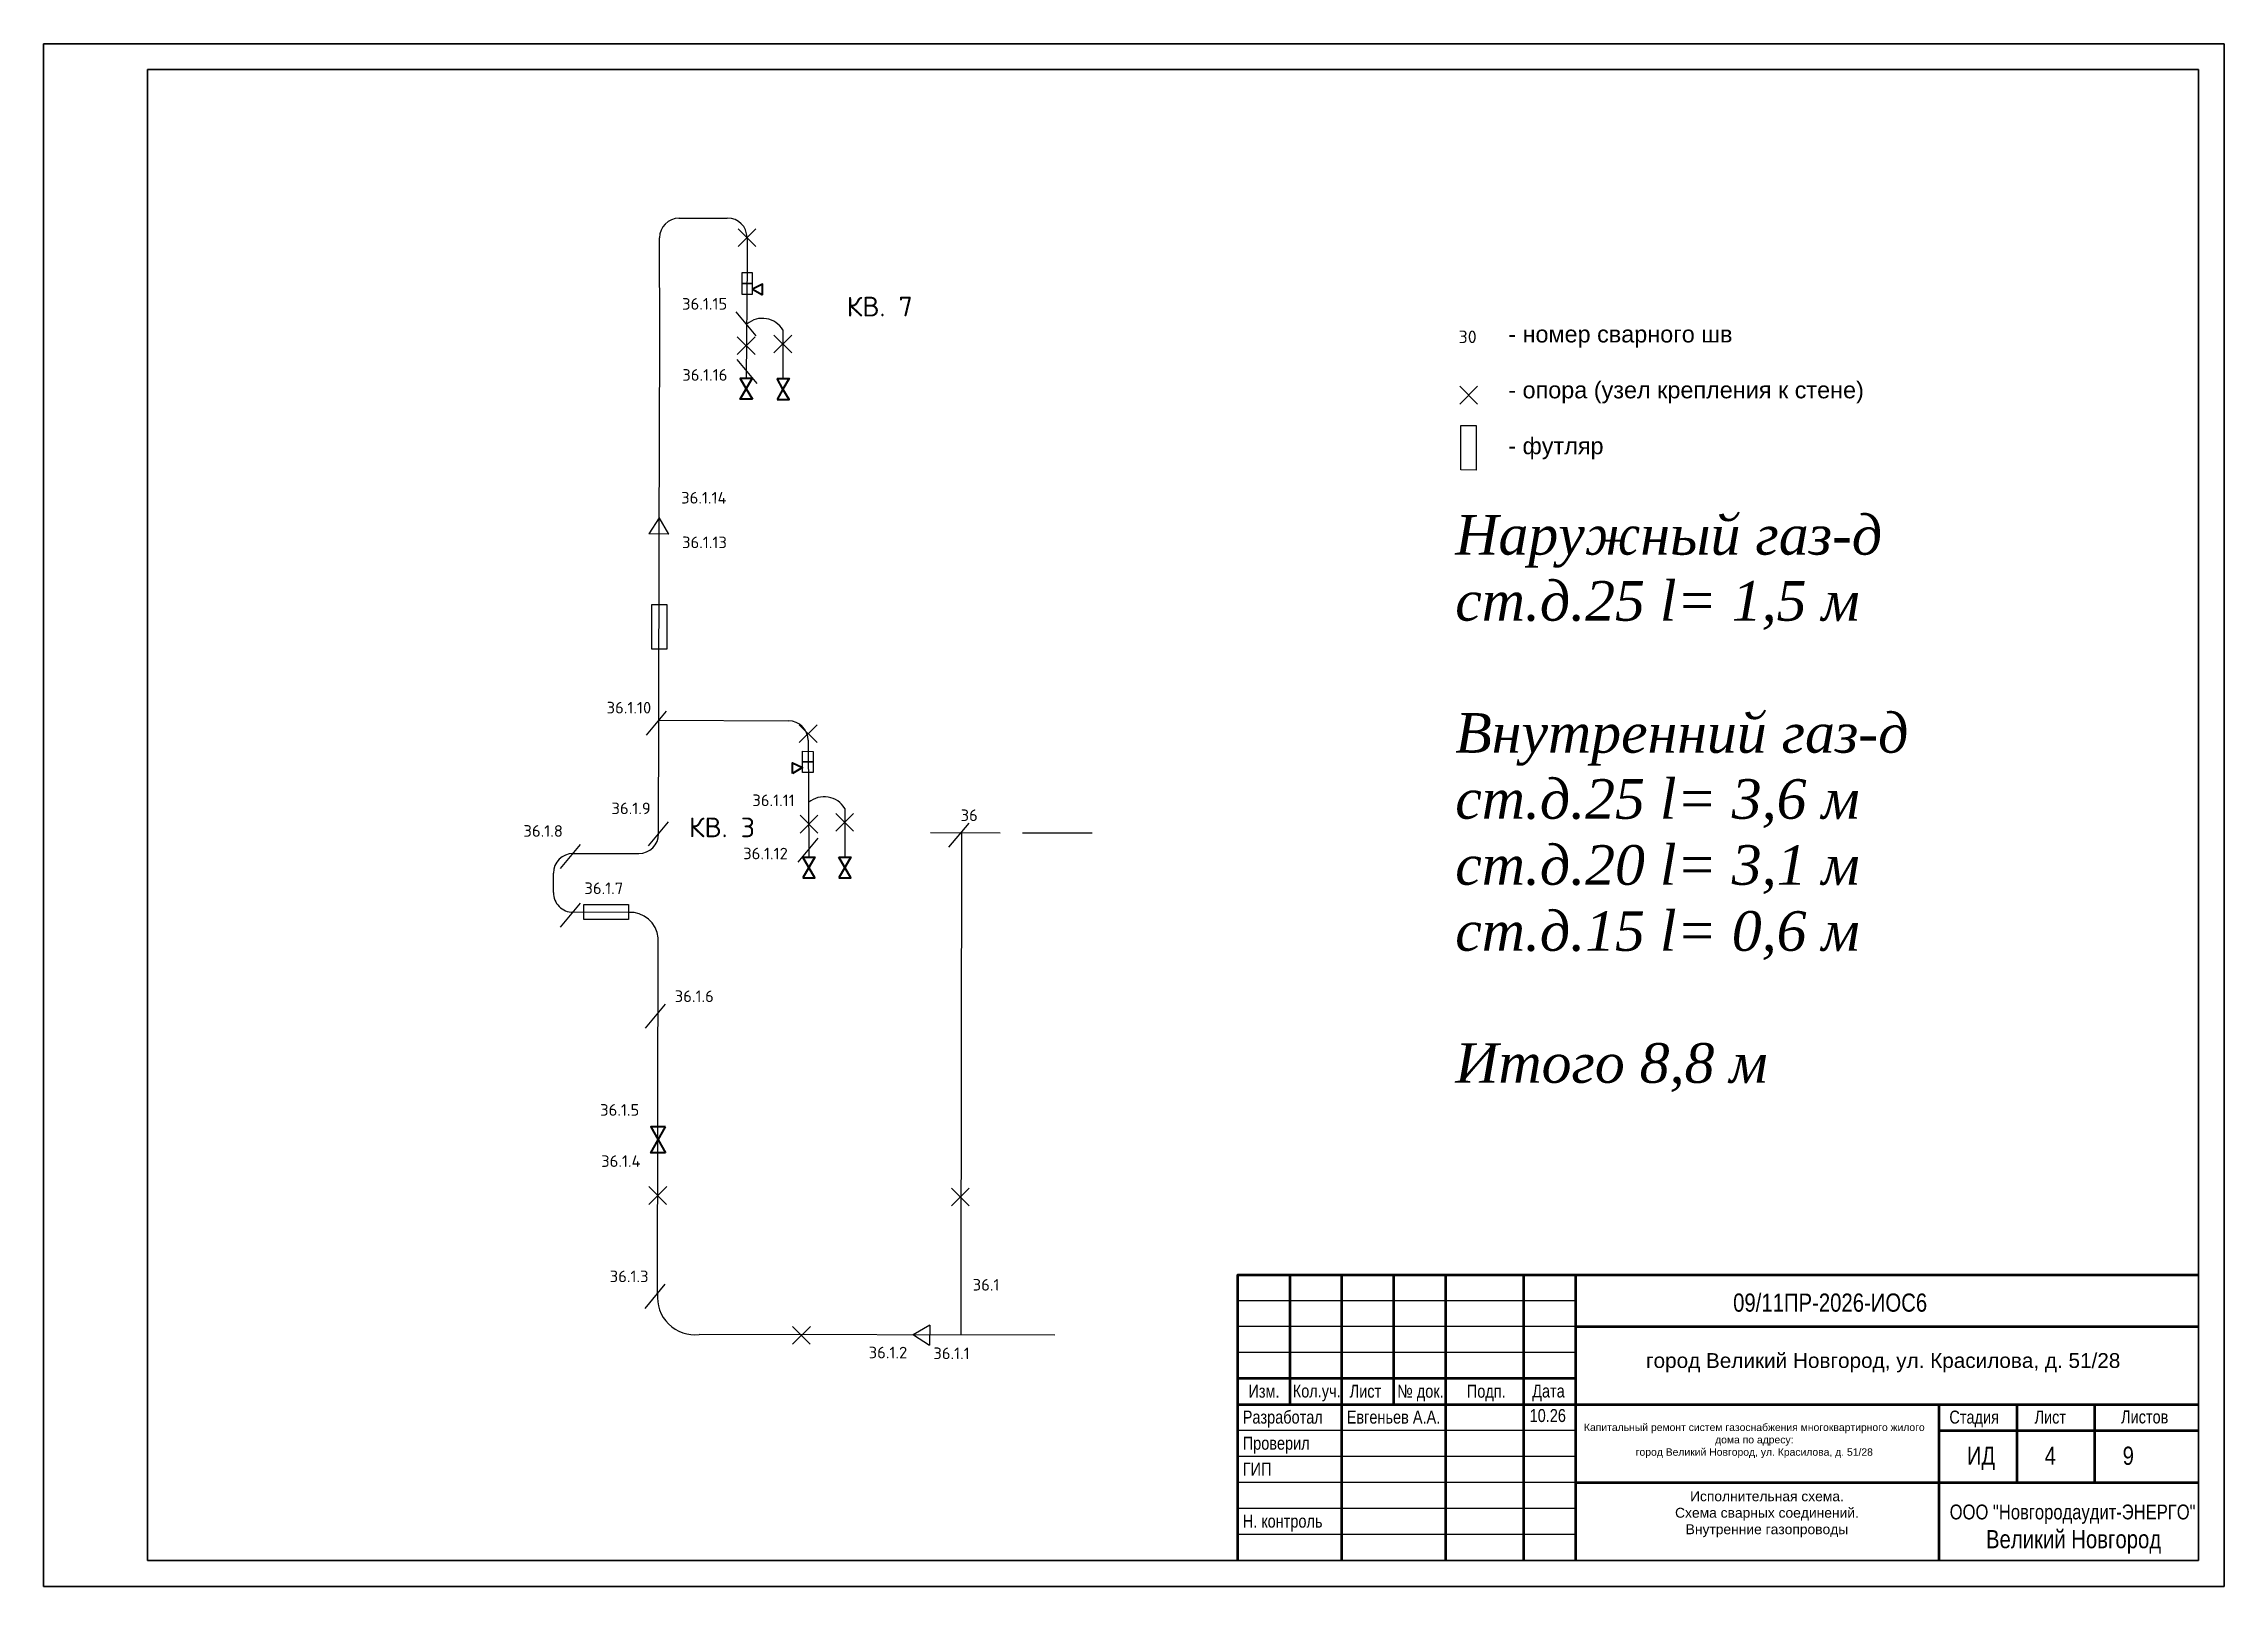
# Model space of a CAD drawing. Header units: inches. Extents: x -6029 to 5084, y 17021 to 24879.
import ezdxf
from ezdxf.enums import TextEntityAlignment as Align

# ---------------------------------------------------------------- set-up
doc = ezdxf.new("R2010")
doc.units = ezdxf.units.IN
doc.header["$MEASUREMENT"] = 0
doc.linetypes.add('ACAD_ISO02W100', pattern=[15, 12, -3])
doc.layers.get('0').update_dxf_attribs({"true_color": 0x000000})
for name, color, linetype, lineweight in [('анп Рамка жирная', 7, 'Continuous', 50), ('ГП_Таbлицы', 7, 'Continuous', 50), ('Трубы', 7, 'Continuous', 40)]:
    doc.layers.add(name, color=color, linetype=linetype, lineweight=lineweight)
doc.styles.add('ISO', font='arial.ttf')
doc.styles.add('PROFIL', font='simplex.shx')
doc.styles.get("Standard").update_dxf_attribs({"font": 'arial.ttf'})

msp = doc.modelspace()

# ---------------------------------------------------------------- linework, layer by layer
at = {"color": 18, "true_color": 0x000000}
for p, q in [((-2791, 23990), (-2545, 23991)), ((-2889, 23383), (-2890, 23890)), ((-2444, 23891), (-2444, 23768)), ((-2892, 22365), (-2889, 23383)), ((-2261, 23421), (-2262, 23174)), ((-2894, 21433), (-2892, 22365)), ((-2895, 20854), (-2894, 21433)), ((-2894, 21433), (-2233, 21430)), ((-1946, 20983), (-1946, 20737)), ((-1510, 20861), (-1154, 20860)), ((-1352, 20860), (-1355, 18504)), ((-1041, 20860), (-686, 20859)), ((-3331, 20754), (-2995, 20754)), ((-3431, 20555), (-3431, 20654)), ((-3049, 20454), (-3331, 20455)), ((-2900, 18514), (-2897, 20325)), ((-1355, 18504), (-1355, 18301)), ((-875, 18301), (-2688, 18303))]:
    msp.add_line(p, q, dxfattribs=at)
at = {"color": 0}
for p, q in [((-2399, 23846), (-2490, 23936)), ((-2399, 23936), (-2490, 23846)), ((-2444, 23768), (-2448, 23174)), ((-2397, 23391), (-2499, 23513)), ((-2403, 23296), (-2494, 23386)), ((-2403, 23386), (-2494, 23296)), ((-2216, 23305), (-2307, 23395)), ((-2216, 23395), (-2307, 23305)), ((-2393, 23148), (-2495, 23270)), ((1188, 23043), (1278, 23134)), ((1188, 23134), (1278, 23043)), ((-2892, 22464), (-2945, 22383)), ((-2842, 22381), (-2892, 22465)), ((-2842, 22381), (-2945, 22383)), ((-2957, 21357), (-2855, 21479)), ((-2178, 21410), (-2087, 21319)), ((-2178, 21319), (-2087, 21409)), ((-2133, 21331), (-2129, 20737)), ((-2946, 20793), (-2844, 20915)), ((-2174, 20858), (-2083, 20949)), ((-2174, 20949), (-2083, 20858)), ((-1991, 20867), (-1901, 20958)), ((-1991, 20958), (-1901, 20867)), ((-1415, 20786), (-1313, 20908)), ((-3394, 20678), (-3292, 20800)), ((-2184, 20710), (-2082, 20832)), ((-3394, 20379), (-3292, 20501)), ((-2961, 19865), (-2859, 19987)), ((-2944, 18966), (-2853, 19057)), ((-2944, 19057), (-2854, 18966)), ((-1403, 18959), (-1312, 19050)), ((-1403, 19050), (-1312, 18959)), ((-2964, 18437), (-2862, 18560)), ((-2212, 18254), (-2121, 18345)), ((-2212, 18345), (-2122, 18254)), ((-1513, 18352), (-1597, 18302)), ((-1513, 18352), (-1515, 18249)), ((-1596, 18302), (-1515, 18249))]:
    msp.add_line(p, q, dxfattribs=at)
for points in [[(-2416, 23712), (-2470, 23712), (-2470, 23658), (-2416, 23658)], [(-2416, 23658), (-2470, 23658), (-2470, 23604), (-2416, 23604)], [(1193, 22708), (1194, 22935), (1272, 22934), (1271, 22707)], [(-2930, 21795), (-2930, 22022), (-2852, 22022), (-2852, 21795)], [(-2161, 21275), (-2107, 21274), (-2107, 21221), (-2161, 21221)], [(-2161, 21221), (-2107, 21221), (-2107, 21167), (-2161, 21167)], [(-3049, 20417), (-3276, 20417), (-3276, 20495), (-3049, 20495)]]:
    msp.add_lwpolyline(points, close=True, dxfattribs=at)
at = {"color": 0, "lineweight": 40}
for points in [[(-2365, 23599), (-2365, 23654), (-2416, 23629)], [(-2418, 23174), (-2479, 23174), (-2448, 23121)], [(-2417, 23068), (-2479, 23068), (-2448, 23121)], [(-2291, 23173), (-2230, 23173), (-2261, 23120)], [(-2291, 23067), (-2230, 23067), (-2261, 23120)], [(-2212, 21161), (-2212, 21216), (-2162, 21192)], [(-2160, 20736), (-2098, 20736), (-2129, 20683)], [(-2160, 20630), (-2099, 20630), (-2129, 20683)], [(-1976, 20736), (-1915, 20736), (-1945, 20683)], [(-1976, 20630), (-1915, 20630), (-1945, 20683)], [(-2859, 19361), (-2935, 19361), (-2897, 19296)], [(-2859, 19230), (-2935, 19230), (-2897, 19296)]]:
    msp.add_lwpolyline(points, close=True, dxfattribs=at)
at = {"color": 18, "true_color": 0x000000}
for centre, radius, start, end in [((-2790, 23890), 100, 90.1262, 180.1262), ((-2544, 23891), 100, 0.1262, 90.1262), ((-2233, 21330), 100, 0.3825, 89.8738), ((-2995, 20854), 100, 270, 359.8367), ((-3331, 20654), 100, 90, 180), ((-3331, 20555), 100, 179.8738, 269.8738), ((-3039, 20311), 143, 5.3954, 93.765), ((-2709, 18494), 192, 174.3142, 276.3203)]:
    msp.add_arc(centre, radius, start, end, dxfattribs=at)
at = {"color": 0}
for centre in [(-2366, 23358), (-2051, 20921)]:
    msp.add_arc(centre, 122, 30.9646, 129.7435, dxfattribs=at)
at = {"layer": 'анп Рамка жирная', "color": 7, "lineweight": 30, "ltscale": 0.001}
for p, q in [((-6029, 24879), (5084, 24879)), ((-6029, 17021), (-6029, 24879)), ((5084, 24879), (-6029, 24879)), ((5084, 24879), (5084, 17021)), ((-5500, 17153), (-5500, 24747)), ((-5500, 24747), (4952, 24747)), ((4952, 24747), (4952, 17153)), ((4952, 17153), (-5500, 17153)), ((5084, 17021), (-6029, 17021))]:
    msp.add_line(p, q, dxfattribs=at)
at = {"layer": 'анп Рамка жирная', "color": 0, "lineweight": 30, "ltscale": 0.001}
msp.add_line((5084, 17021), (5084, 24879), dxfattribs=at)
at = {"layer": 'ГП_Таbлицы', "color": 7}
for p, q in [((322, 18608), (322, 17947)), ((586, 18608), (586, 17153)), ((851, 18608), (851, 17947)), ((1115, 18608), (1115, 17153)), ((1512, 18608), (1512, 17153)), ((1777, 18608), (1777, 17153)), ((1777, 18344), (4952, 18344)), ((1777, 18079), (57, 18079)), ((57, 17947), (4952, 17947)), ((3629, 17947), (3629, 17153)), ((4026, 17947), (4026, 17550)), ((4423, 17947), (4423, 17550)), ((3629, 17815), (4952, 17815)), ((1777, 17550), (4952, 17550))]:
    msp.add_line(p, q, dxfattribs=at)
at = {"layer": 'ГП_Таbлицы', "color": 7, "lineweight": -3}
for p, q in [((1777, 18476), (57, 18476)), ((1777, 18344), (57, 18344)), ((1777, 18212), (57, 18212)), ((1777, 17815), (57, 17815)), ((1777, 17682), (57, 17682)), ((1777, 17550), (57, 17550)), ((1777, 17418), (57, 17418)), ((1777, 17285), (57, 17285))]:
    msp.add_line(p, q, dxfattribs=at)
at = {"layer": 'ГП_Таbлицы', "color": 7}
msp.add_lwpolyline([(57, 17153), (57, 18608), (4952, 18608)], dxfattribs=at)

# ---------------------------------------------------------------- texts
at = {"color": 0, "style": 'PROFIL'}
for s, height, rotation, p in [('36.1.15', 59, 0.1262, (-2660, 23554)), ('КВ. 7', 100, 0.1262, (-1768, 23540)), ('36.1.16', 59, 0.1262, (-2659, 23192)), ('36.1.14', 59, 359.8738, (-2664, 22566)), ('36.1.13', 59, 359.8738, (-2661, 22339)), ('36.1.10', 59, 359.8738, (-3046, 21497)), ('36.1.9', 59, 359.8738, (-3035, 20984)), ('36.1.11', 59, 359.8738, (-2309, 21025)), ('36.1.8', 59, 359.8738, (-3483, 20869)), ('КВ. 3', 100, 359.8738, (-2572, 20887)), ('36', 59, 359.8738, (-1312, 20949)), ('36.1.12', 59, 359.8738, (-2350, 20754)), ('36.1.7', 59, 359.8738, (-3174, 20577)), ('36.1.6', 59, 359.8738, (-2713, 20027)), ('36.1.3', 59, 359.8738, (-3045, 18600)), ('36.1', 59, 359.8738, (-1226, 18557)), ('36.1.2', 59, 359.8738, (-1726, 18212)), ('36.1.1', 59, 359.8738, (-1402, 18208))]:
    msp.add_text(s, height=height, rotation=rotation, dxfattribs=at).set_placement(p, align=Align.MIDDLE)
for s, height, p in [('30', 63.9, (1228, 23386)), ('36.1.5', 59, (-3093, 19448)), ('36.1.4', 59, (-3087, 19187))]:
    msp.add_text(s, height=height, dxfattribs=at).set_placement(p, align=Align.MIDDLE)
at = {"insert": (938, 23585), "char_height": 85.38, "attachment_point": 1}
msp.add_mtext_dynamic_manual_height_columns('\\P               - номер сварного шв\\P\\P               - опора (узел крепления к стене)\\P\\P               - футляр', width=4332.81, gutter_width=2.67, heights=[0], dxfattribs=at)
at = {"lineweight": 25, "insert": (1165, 22478), "char_height": 201.74, "width": 3302.93, "attachment_point": 1}
msp.add_mtext('{\\fTimes New Roman|b0|i1|c204|p18;Наружный газ-д\\Pст.д.25 \\fTimes New Roman|b0|i1|c0|p18;l= \\fTimes New Roman|b0|i1|c204|p18;1,5 м\\P\\PВнутренний газ-д\\Pст.д.25 l= 3,6 м\\Pст.д.20 l= 3,1 м\\Pст.д.15 l= 0,6 м\\P\\PИтого 8,8 м}', dxfattribs=at)
at = {"layer": 'ГП_Таbлицы', "color": 7, "style": 'ISO', "width": 0.8}
for s, height, p in [('09/11ПР-2026-ИОС6', 92.61, (2581, 18420)), ('Изм.', 66.1, (111, 17982)), ('Кол.уч.', 66.1, (337, 17983)), ('Лист', 66.1, (627, 17982)), ('№ док.', 66.1, (869, 17982)), ('Подп.', 66.1, (1224, 17982)), ('Дата', 66.1, (1557, 17983)), ('Разработал', 66.1, (82, 17850)), ('Евгеньев А.А.', 66.15, (612, 17850)), ('10.26', 66.1, (1544, 17858)), ('Стадия', 66.1, (3683, 17850)), ('Лист', 66.1, (4117, 17850)), ('Листов', 66.1, (4558, 17851)), ('Проверил', 66.1, (82, 17717)), ('ИД', 92.6, (3772, 17640)), ('4', 92.6, (4169, 17640)), ('9', 92.6, (4566, 17640)), ('ГИП', 66.1, (82, 17585)), ('Н. контроль', 66.15, (82, 17320))]:
    msp.add_text(s, height=height, dxfattribs=at).set_placement(p)
for s, height, p in [('ООО "Новгородаудит-ЭНЕРГО"', 75.6, (4311, 17362)), ('Великий Новгород', 92.61, (4316, 17215))]:
    msp.add_text(s, height=height, dxfattribs=at).set_placement(p, align=Align.CENTER)
at = {"layer": 'Трубы', "linetype": 'ACAD_ISO02W100', "attachment_point": 1}
for s, width, insert, char_height in [('\\pxt26;город Великий Новгород, ул. Красилова, д. 51/28', 3046.88, (2137, 18209), 75.6), ('\\pxa0.66667,sm1,qc;Капитальный ремонт систем газоснабжения многоквартирного жилого дома по адресу:\\P\\pa0.25,s*,t26;город Великий Новгород, ул. Красилова, д. 51/28', 1770, (1804, 17850), 37.8), ('\\pxa0.66667,sm1,qc;Исполнительная схема.\\PСхема сварных соединений.\\PВнутренние газопроводы', 1916.71, (1795, 17505), 50.4)]:
    msp.add_mtext_dynamic_manual_height_columns(s, width=width, gutter_width=3.15, heights=[0], dxfattribs=dict(at, insert=insert, char_height=char_height))

doc.saveas('drawing.dxf')
